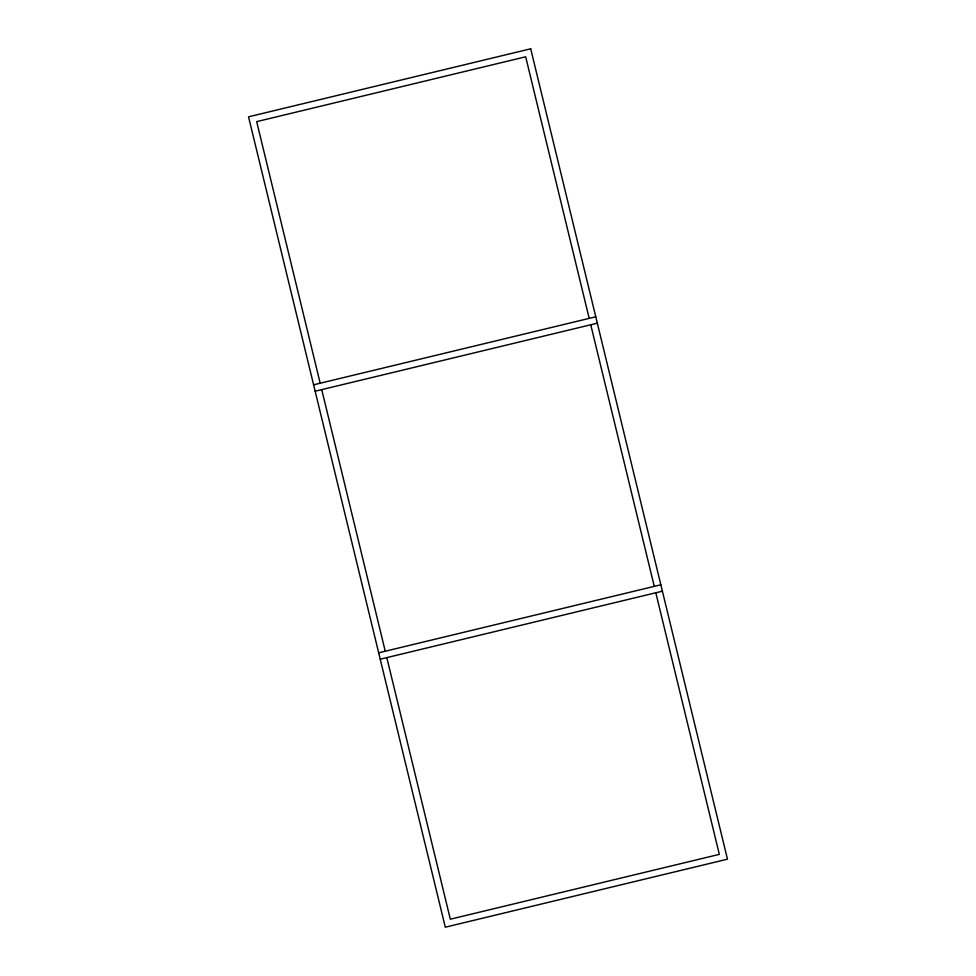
<?xml version="1.0" encoding="UTF-8"?>
<svg xmlns="http://www.w3.org/2000/svg" width="976" height="976" viewBox="0 0 976 976"><rect width="100%" height="100%" fill="white"/><g stroke="black" fill="none" stroke-linecap="round" stroke-linejoin="round"><path stroke-width="1.46" d="M313.601 384.812L595.775 316.797M315.163 391.217L597.324 323.19M378.676 652.81L660.837 584.783M380.225 659.203L662.399 591.188M589.187 318.383L525.674 56.791L256.676 121.634L320.189 383.226M590.748 324.776L654.262 586.369M655.811 592.774L719.324 854.366L450.326 919.209L386.813 657.617M321.738 389.631L385.252 651.224M530.7 48.8L248.538 116.827L445.3 927.2L727.462 859.173L530.7 48.8"/></g></svg>
